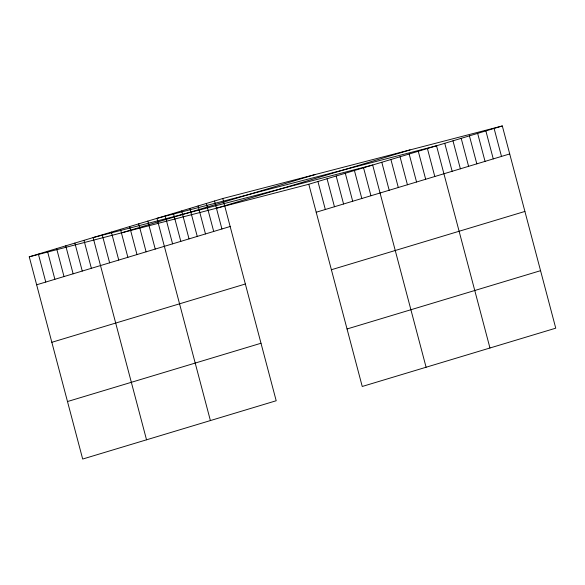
<?xml version="1.0" encoding="UTF-8"?>
<svg xmlns="http://www.w3.org/2000/svg" width="585" height="585" viewBox="0 0 585 585"><rect width="100%" height="100%" fill="white"/><g stroke="black" fill="none" stroke-linecap="round" stroke-linejoin="round"><path stroke-width="0.88" d="M222.761 198.527L276.193 400.747L82.682 459.042L29.25 256.822L222.761 198.527L502.318 125.958L555.75 328.178L362.239 386.473L308.807 184.253L502.318 125.958M121.504 232.874L315.015 174.579M216.552 208.202L410.063 149.906M36.643 284.8L230.154 226.505M316.207 212.238L509.718 153.943M51.838 342.298L245.349 284.003M331.395 269.736L524.906 211.441M67.487 401.544L260.998 343.249M347.051 328.975L540.562 270.68M29.25 256.822L308.807 184.253M494.098 128.437L501.491 156.422M485.872 130.916L493.265 158.901M477.645 133.395L485.045 161.38M469.426 135.874L476.819 163.851M461.199 138.345L468.592 166.33M452.973 140.824L460.373 168.809M444.754 143.303L452.147 171.288M489.959 348.002L436.527 145.782L156.97 218.344L210.395 420.564M427.408 148.531L434.801 176.516M418.282 151.274L425.675 179.259M409.156 154.023L416.557 182.008M400.038 156.773L407.431 184.758M390.912 159.522L398.305 187.507M381.793 162.272L389.186 190.257M426.099 367.241L372.667 165.021L93.11 237.583L146.535 439.803M363.548 167.763L370.941 195.748M354.422 170.513L361.815 198.498M345.304 173.262L352.696 201.247M336.178 176.012L343.57 203.997M327.059 178.761L334.452 206.746M317.933 181.511L325.326 209.488M214.534 200.999L221.927 228.984M206.315 203.478L213.708 231.463M198.088 205.957L205.481 233.941M189.862 208.435L197.255 236.42M181.642 210.914L189.035 238.892M173.416 213.386L180.809 241.371M165.189 215.865L172.582 243.85M147.844 221.093L155.237 249.078M138.718 223.843L146.118 251.828M129.599 226.592L136.992 254.57M120.473 229.335L127.874 257.32M111.355 232.084L118.748 260.069M102.229 234.834L109.622 262.819M83.984 240.333L91.377 268.31M74.865 243.075L82.258 271.06M65.739 245.824L73.132 273.809M56.621 248.574L64.014 276.559M47.495 251.323L54.888 279.308M38.376 254.073L45.769 282.058"/></g></svg>
